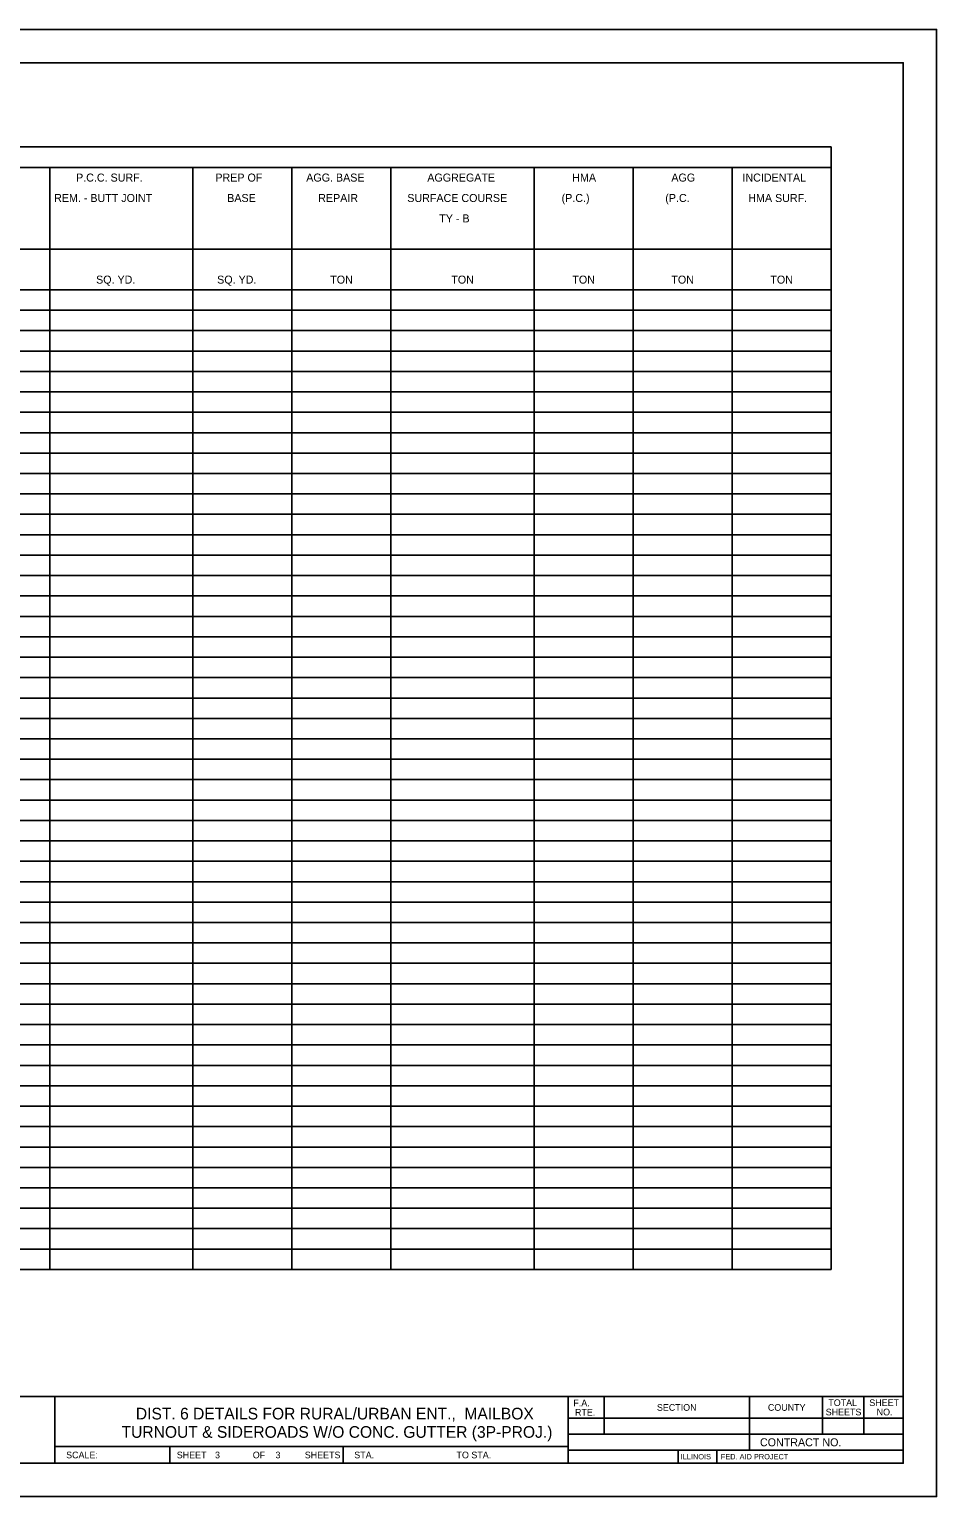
# Model space of a CAD drawing. Extents: x 70369 to 72409, y 70348 to 70788.
# Drawn here: x 72137.3 to 72409.5, y 70348 to 70788 of the extents above; entities that cross this region are included whole.
import ezdxf

# ---------------------------------------------------------------- set-up
doc = ezdxf.new("R2010")
doc.units = 0
for name, color, linetype in [('Alignment_PR_50 Scale Notation', 7, 'Continuous'), ('Level 48', 7, 'Continuous'), ('Sheets_50 Reference Boundary', 7, 'Continuous'), ('Sheets_General Details', 7, 'Continuous'), ('Sheets_Printer Plotting Border', 7, 'Continuous'), ('Utilities_PR_Notes', 7, 'Continuous')]:
    doc.layers.add(name, color=color, linetype=linetype)

msp = doc.modelspace()

# ---------------------------------------------------------------- linework, layer by layer
at = {"layer": 'Level 48'}
msp.add_lwpolyline([(71729.46, 70788.04), (72409.46, 70788.04), (72409.46, 70348.04), (71729.46, 70348.04)], close=True, dxfattribs=at)
at = {"layer": 'Sheets_50 Reference Boundary'}
msp.add_lwpolyline([(71769.46, 70778.04), (72399.46, 70778.04), (72399.46, 70378.04), (71769.46, 70378.04)], close=True, dxfattribs=at)
at = {"layer": 'Sheets_General Details'}
for p, q in [((72409.46, 70788.04), (71729.46, 70788.04)), ((72409.46, 70348.04), (72409.46, 70788.04)), ((71769.46, 70378.04), (72399.46, 70378.04)), ((72144.95, 70378.04), (72144.95, 70358.04)), ((72298.95, 70378.04), (72298.95, 70358.04)), ((72309.75, 70378.04), (72309.75, 70366.74)), ((72353.35, 70378.04), (72353.35, 70361.94)), ((72375.19, 70378.04), (72375.19, 70366.74)), ((72387.61, 70378.04), (72387.61, 70366.74)), ((72298.95, 70371.54), (72399.46, 70371.54)), ((72298.95, 70366.74), (72399.46, 70366.74)), ((72144.95, 70363.04), (72298.95, 70363.04)), ((72179.46, 70363.04), (72179.46, 70358.04)), ((72231.46, 70363.04), (72231.46, 70358.04)), ((72298.95, 70361.94), (72399.46, 70361.94)), ((72331.89, 70361.94), (72331.89, 70358.04)), ((72343.49, 70361.94), (72343.49, 70358.04)), ((72409.46, 70348.04), (71729.46, 70348.04))]:
    msp.add_line(p, q, dxfattribs=at)
msp.add_lwpolyline([(71769.46, 70778.04), (72399.46, 70778.04), (72399.46, 70358.04), (71769.46, 70358.04)], close=True, dxfattribs=at)
at = {"layer": 'Sheets_Printer Plotting Border'}
msp.add_lwpolyline([(71729.46, 70348.04), (72409.46, 70348.04), (72409.46, 70788.04), (71729.46, 70788.04)], close=True, dxfattribs=at)
at = {"layer": 'Utilities_PR_Notes'}
for p, q in [((71789.2, 70752.77), (72377.8, 70752.77)), ((72377.8, 70416.17), (72377.8, 70752.77)), ((71789.2, 70746.65), (72377.8, 70746.65)), ((72143.44, 70416.17), (72143.44, 70746.65)), ((72186.37, 70416.17), (72186.37, 70746.65)), ((72216.07, 70416.17), (72216.07, 70746.65)), ((72245.77, 70416.17), (72245.77, 70746.65)), ((72288.7, 70416.17), (72288.7, 70746.65)), ((72318.4, 70416.17), (72318.4, 70746.65)), ((72348.1, 70416.17), (72348.1, 70746.65)), ((71789.2, 70722.17), (72377.8, 70722.17)), ((71789.2, 70709.93), (72377.8, 70709.93)), ((71789.2, 70703.81), (72377.8, 70703.81)), ((71789.2, 70697.69), (72377.8, 70697.69)), ((71789.2, 70691.57), (72377.8, 70691.57)), ((71789.2, 70685.45), (72377.8, 70685.45)), ((71789.2, 70679.33), (72377.8, 70679.33)), ((71789.2, 70673.21), (72377.8, 70673.21)), ((71789.2, 70667.09), (72377.8, 70667.09)), ((71789.2, 70660.97), (72377.8, 70660.97)), ((71789.2, 70654.85), (72377.8, 70654.85)), ((71789.2, 70648.73), (72377.8, 70648.73)), ((71789.2, 70642.61), (72377.8, 70642.61)), ((71789.2, 70636.49), (72377.8, 70636.49)), ((71789.2, 70630.37), (72377.8, 70630.37)), ((71789.2, 70624.25), (72377.8, 70624.25)), ((71789.2, 70618.13), (72377.8, 70618.13)), ((71789.2, 70612.01), (72377.8, 70612.01)), ((71789.2, 70605.89), (72377.8, 70605.89)), ((71789.2, 70599.77), (72377.8, 70599.77)), ((71789.2, 70593.65), (72377.8, 70593.65)), ((71789.2, 70587.53), (72377.8, 70587.53)), ((71789.2, 70581.41), (72377.8, 70581.41)), ((71789.2, 70575.29), (72377.8, 70575.29)), ((71789.2, 70569.17), (72377.8, 70569.17)), ((71789.2, 70563.05), (72377.8, 70563.05)), ((71789.2, 70556.93), (72377.8, 70556.93)), ((71789.2, 70550.81), (72377.8, 70550.81)), ((71789.2, 70544.69), (72377.8, 70544.69)), ((71789.2, 70538.57), (72377.8, 70538.57)), ((71789.2, 70532.45), (72377.8, 70532.45)), ((71789.2, 70526.33), (72377.8, 70526.33)), ((71789.2, 70520.21), (72377.8, 70520.21)), ((71789.2, 70514.09), (72377.8, 70514.09)), ((71789.2, 70507.97), (72377.8, 70507.97)), ((71789.2, 70501.85), (72377.8, 70501.85)), ((71789.2, 70495.73), (72377.8, 70495.73)), ((71789.2, 70489.61), (72377.8, 70489.61)), ((71789.2, 70483.49), (72377.8, 70483.49)), ((71789.2, 70477.37), (72377.8, 70477.37)), ((71789.2, 70471.25), (72377.8, 70471.25)), ((71789.2, 70465.13), (72377.8, 70465.13)), ((71789.2, 70459.01), (72377.8, 70459.01)), ((71789.2, 70452.89), (72377.8, 70452.89)), ((71789.2, 70446.77), (72377.8, 70446.77)), ((71789.2, 70440.65), (72377.8, 70440.65)), ((71789.2, 70434.53), (72377.8, 70434.53)), ((71789.2, 70428.41), (72377.8, 70428.41)), ((71789.2, 70422.29), (72377.8, 70422.29)), ((71789.2, 70416.17), (72377.8, 70416.17))]:
    msp.add_line(p, q, dxfattribs=at)

# ---------------------------------------------------------------- texts
at = {"layer": 'Alignment_PR_50 Scale Notation'}
for s, p in [('P.C.C. SURF.', (72151.31, 70742.39)), ('PREP OF', (72193.1, 70742.39)), ('AGG. BASE', (72220.35, 70742.39)), ('AGGREGATE', (72256.67, 70742.39)), ('HMA', (72300.16, 70742.39)), ('AGG', (72329.88, 70742.39)), ('INCIDENTAL', (72351.2, 70742.39)), ('REM. - BUTT JOINT', (72144.72, 70736.27)), ('BASE', (72196.65, 70736.27)), ('REPAIR', (72223.94, 70736.27)), ('SURFACE COURSE', (72250.67, 70736.27)), ('(P.C.)', (72296.96, 70736.27)), ('(P.C.', (72328.06, 70736.27)), ('HMA SURF.', (72352.96, 70736.27)), ('TY - B', (72260.25, 70730.15)), ('SQ. YD.', (72157.31, 70711.79)), ('SQ. YD.', (72193.63, 70711.79)), ('TON', (72227.55, 70711.79)), ('TON', (72263.87, 70711.79)), ('TON', (72300.18, 70711.79)), ('TON', (72329.88, 70711.79)), ('TON', (72359.58, 70711.79))]:
    msp.add_text(s, height=2.4, dxfattribs=at).set_placement(p)
at = {"layer": 'Sheets_General Details'}
for s, height, p in [('DIST. 6 DETAILS FOR RURAL/URBAN ENT.,  MAILBOX', 3.5, (72169.24, 70371.19)), ('F.A.  ', 2, (72300.49, 70375.14)), ('RTE.', 2, (72300.96, 70372.34)), ('SECTION', 2, (72325.55, 70373.79)), ('COUNTY', 2, (72358.84, 70373.79)), ('SHEETS', 2, (72376.18, 70372.41)), ('TOTAL', 2, (72376.96, 70375.21)), ('SHEET', 2, (72389.26, 70375.21)), ('NO.', 2, (72391.46, 70372.41)), ('TURNOUT & SIDEROADS W/O CONC. GUTTER (3P-PROJ.)', 3.5, (72164.96, 70365.69)), ('CONTRACT NO.      ', 2.4, (72356.46, 70363.14)), ('SCALE:          ', 2, (72148.33, 70359.54)), ('SHEET', 2, (72181.51, 70359.54)), (' 3 ', 2, (72192.24, 70359.54)), ('OF', 2, (72204.32, 70359.54)), ('3  ', 2, (72211.13, 70359.54)), ('SHEETS', 2, (72219.91, 70359.54)), ('STA.', 2, (72234.76, 70359.54)), ('TO STA.', 2, (72265.43, 70359.54)), ('ILLINOIS', 1.6, (72332.68, 70359.23)), ('FED. AID PROJECT', 1.6, (72344.71, 70359.23))]:
    msp.add_text(s, height=height, dxfattribs=at).set_placement(p)

doc.saveas('drawing.dxf')
